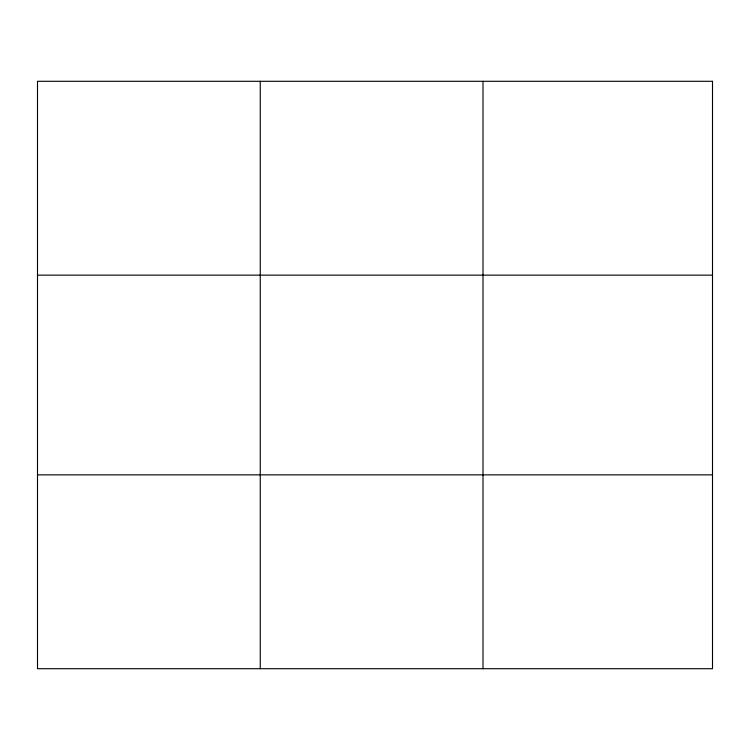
<?xml version="1.0" encoding="UTF-8"?>
<svg xmlns="http://www.w3.org/2000/svg" width="750" height="750" viewBox="0 0 750 750"><rect width="100%" height="100%" fill="white"/><g stroke="black" fill="none" stroke-linecap="round" stroke-linejoin="round"><path stroke-width="1.12" d="M260.25 668.7L260.25 81.3M483 668.7L483 81.3M37.5 275.147L712.5 275.147M37.5 474.853L712.5 474.853M712.5 81.3L712.5 668.7L37.5 668.7L37.5 81.3L712.5 81.3"/></g></svg>
